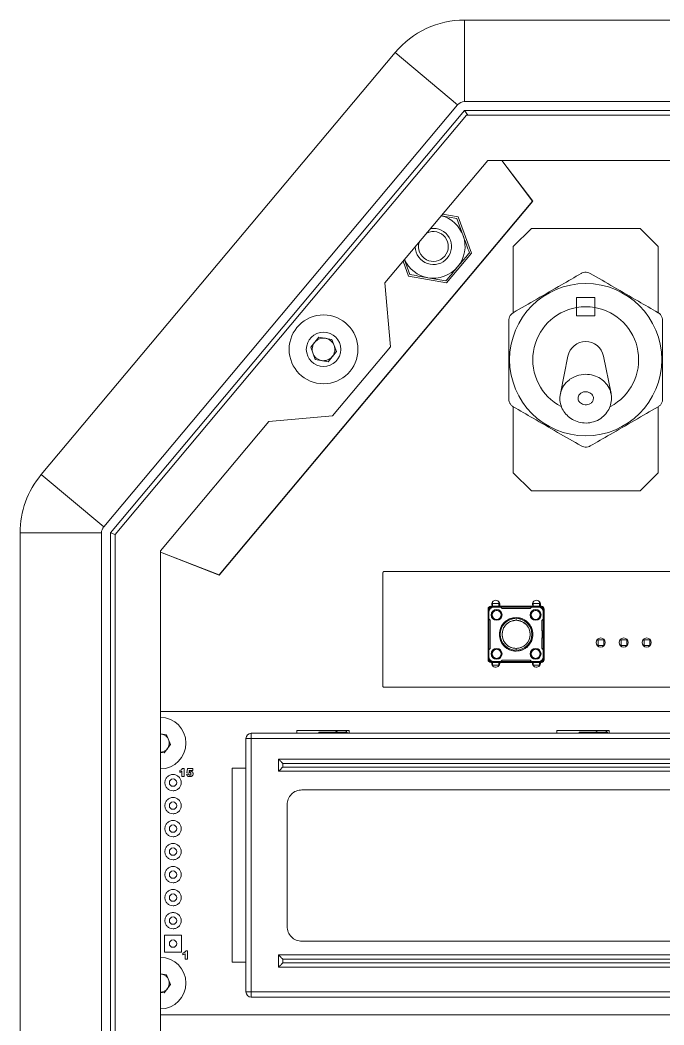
# Model space of a CAD drawing. Header units: millimetres. Extents: x -1 to 210, y -19 to 296.
# Drawn here: x -0.8 to 70.4, y 185.1 to 296.1 of the extents above; entities that cross this region are included whole.
import ezdxf

# ---------------------------------------------------------------- set-up
doc = ezdxf.new("R2010")
doc.units = ezdxf.units.MM

msp = doc.modelspace()

# ---------------------------------------------------------------- linework, layer by layer
at = {"color": 7, "linetype": 'Continuous', "lineweight": 15}
for p, q in [((48.35, 287.08), (48.35, 296.08)), ((48.35, 296.08), (161.13, 296.08)), ((1.58, 245.89), (40.69, 292.5)), ((47.59, 286.72), (40.69, 292.5)), ((47.59, 286.72), (8.48, 240.11)), ((161.13, 287.08), (48.35, 287.08)), ((48.35, 286.08), (9.24, 239.46)), ((48.58, 285.58), (9.74, 239.29)), ((48.73, 285.58), (48.35, 286.08)), ((161.13, 286.08), (48.35, 286.08)), ((48.35, 286.08), (48.73, 285.58)), ((160.91, 285.58), (48.58, 285.58)), ((50.91, 280.58), (39.56, 267.05)), ((158.57, 280.58), (50.91, 280.58)), ((55.88, 276.08), (52.49, 280.58)), ((52.49, 280.58), (55.87, 276.08)), ((21.24, 234.8), (55.88, 276.08)), ((55.87, 276.08), (21.24, 234.81)), ((45.79, 274.47), (47.5, 274.17)), ((47.65, 274.35), (45.94, 274.65)), ((47.5, 274.17), (48.19, 272.27)), ((49.11, 270.33), (47.65, 274.35)), ((55.74, 273.08), (53.74, 271.08)), ((67.74, 273.08), (55.74, 273.08)), ((69.74, 271.08), (67.74, 273.08)), ((53.74, 271.08), (53.74, 263.77)), ((69.74, 263.77), (69.74, 271.08)), ((42.31, 267.98), (41.71, 269.62)), ((46.37, 267.06), (49.11, 270.33)), ((41.56, 269.44), (42.16, 267.8)), ((42.16, 267.8), (46.37, 267.06)), ((46.29, 267.28), (44.3, 267.63)), ((39.56, 267.05), (40.18, 260.01)), ((62.74, 265.43), (60.74, 265.43)), ((60.74, 265.43), (60.74, 264.34)), ((62.74, 264.34), (62.74, 265.43)), ((60.74, 264.34), (60.74, 263.43)), ((62.74, 263.43), (62.74, 264.34)), ((60.74, 263.43), (62.74, 263.43)), ((31.35, 259.96), (32.27, 261.07)), ((32.27, 261.07), (33.69, 260.82)), ((33.69, 260.82), (34.19, 259.47)), ((31.84, 258.61), (31.35, 259.96)), ((40.18, 260.01), (33.77, 252.37)), ((33.27, 258.36), (31.84, 258.61)), ((34.19, 259.47), (33.27, 258.36)), ((59.78, 258.97), (58.94, 254.84)), ((64.54, 254.84), (63.7, 258.97)), ((53.74, 253.38), (53.74, 246.08)), ((69.74, 246.08), (69.74, 253.38)), ((33.77, 252.37), (26.72, 251.75)), ((26.72, 251.75), (14.74, 237.47)), ((8.48, 240.11), (1.58, 245.89)), ((53.74, 246.08), (55.74, 244.08)), ((67.74, 244.08), (69.74, 246.08)), ((55.74, 244.08), (67.74, 244.08)), ((-0.76, 173.07), (-0.76, 239.46)), ((8.24, 239.46), (-0.76, 239.46)), ((8.24, 239.46), (8.24, 173.07)), ((9.24, 239.46), (9.74, 239.27)), ((9.24, 239.46), (9.24, 173.41)), ((9.74, 239.27), (9.24, 239.46)), ((9.74, 239.29), (9.74, 173.91)), ((14.74, 237.47), (14.74, 175.73)), ((14.74, 237.33), (21.24, 234.8)), ((21.24, 234.81), (14.74, 237.33)), ((39.32, 222.55), (39.32, 235.05)), ((39.45, 235.18), (169.45, 235.18)), ((50.95, 231.05), (51.05, 231.05)), ((50.95, 231.05), (50.95, 225.45)), ((51.05, 230.75), (51.05, 231.05)), ((51.25, 231.25), (51.25, 231.35)), ((56.85, 231.35), (51.25, 231.35)), ((51.25, 231.25), (51.55, 231.25)), ((51.45, 231.85), (51.45, 231.65)), ((51.45, 231.65), (52.15, 231.65)), ((52.15, 231.65), (51.45, 231.65)), ((51.45, 231.65), (51.45, 231.35)), ((51.61, 231.35), (51.45, 231.35)), ((52.29, 231.25), (51.55, 231.25)), ((51.9, 231), (51.9, 230.9)), ((52.15, 231.35), (51.99, 231.35)), ((52.15, 231.85), (52.15, 231.65)), ((52.15, 231.35), (52.15, 231.65)), ((55.81, 231.25), (52.29, 231.25)), ((52.55, 231.1), (55.55, 231.1)), ((55.81, 231.25), (56.55, 231.25)), ((55.95, 231.65), (55.95, 231.85)), ((56.65, 231.65), (55.95, 231.65)), ((56.65, 231.65), (55.95, 231.65)), ((55.95, 231.65), (55.95, 231.35)), ((56.11, 231.35), (55.95, 231.35)), ((56.2, 231), (56.2, 230.9)), ((56.65, 231.35), (56.49, 231.35)), ((56.85, 231.25), (56.55, 231.25)), ((56.65, 231.85), (56.65, 231.65)), ((56.65, 231.35), (56.65, 231.65)), ((56.85, 231.35), (56.85, 231.25)), ((57.05, 230.75), (57.05, 231.05)), ((57.05, 231.05), (57.15, 231.05)), ((57.15, 225.45), (57.15, 231.05)), ((51.05, 230.75), (51.05, 230.01)), ((51.05, 230.01), (51.05, 226.49)), ((51.2, 229.75), (51.2, 228.7)), ((51.9, 229.9), (51.9, 229.8)), ((54.05, 230.1), (53.91, 230.07)), ((54.05, 230), (54.05, 229.8)), ((56.2, 229.9), (56.2, 229.8)), ((56.9, 229.75), (56.9, 228.7)), ((57.05, 230.75), (57.05, 230.01)), ((57.05, 230.01), (57.05, 226.49)), ((51.18, 227.86), (51.18, 228.63)), ((56.93, 228.63), (56.93, 227.86)), ((51.2, 226.75), (51.2, 227.8)), ((56.9, 227.8), (56.9, 226.75)), ((63.11, 227.64), (63.11, 227.01)), ((63.74, 227.64), (63.11, 227.64)), ((63.74, 227.01), (63.74, 227.64)), ((66.28, 227.64), (65.65, 227.64)), ((65.65, 227.64), (65.65, 227.01)), ((66.28, 227.01), (66.28, 227.64)), ((68.82, 227.64), (68.19, 227.64)), ((68.19, 227.64), (68.19, 227.01)), ((68.82, 227.01), (68.82, 227.64)), ((51.05, 226.49), (51.05, 225.75)), ((51.9, 226.6), (51.9, 226.7)), ((54.05, 226.7), (54.05, 226.5)), ((54.05, 226.4), (54.72, 226.52)), ((56.2, 226.7), (56.2, 226.6)), ((57.05, 225.75), (57.05, 226.49)), ((63.11, 227.01), (63.74, 227.01)), ((65.65, 227.01), (66.28, 227.01)), ((68.19, 227.01), (68.82, 227.01)), ((51.05, 225.45), (50.95, 225.45)), ((51.05, 225.75), (51.05, 225.45)), ((51.25, 225.25), (51.55, 225.25)), ((51.25, 225.15), (51.25, 225.25)), ((51.55, 225.25), (52.29, 225.25)), ((51.9, 225.5), (51.9, 225.6)), ((55.81, 225.25), (52.29, 225.25)), ((52.55, 225.4), (55.55, 225.4)), ((55.81, 225.25), (56.55, 225.25)), ((56.2, 225.6), (56.2, 225.5)), ((56.55, 225.25), (56.85, 225.25)), ((56.85, 225.25), (56.85, 225.15)), ((57.05, 225.45), (57.05, 225.75)), ((57.15, 225.45), (57.05, 225.45)), ((51.25, 225.15), (56.85, 225.15)), ((51.35, 225.07), (51.36, 225.15)), ((51.45, 225.15), (51.45, 224.85)), ((51.45, 225.15), (51.61, 225.15)), ((52.15, 224.85), (51.45, 224.85)), ((51.45, 224.84), (51.45, 224.79)), ((52.15, 224.84), (51.45, 224.84)), ((51.99, 225.15), (52.15, 225.15)), ((52.15, 224.85), (52.15, 225.15)), ((52.15, 224.79), (52.15, 224.84)), ((55.85, 225.07), (55.86, 225.15)), ((55.95, 225.15), (56.11, 225.15)), ((55.95, 225.15), (55.95, 224.85)), ((55.95, 224.85), (56.65, 224.85)), ((56.65, 224.84), (55.95, 224.84)), ((55.95, 224.79), (55.95, 224.84)), ((56.49, 225.15), (56.65, 225.15)), ((56.65, 224.85), (56.65, 225.15)), ((56.65, 224.84), (56.65, 224.79)), ((169.45, 222.43), (39.45, 222.43)), ((193.22, 219.74), (14.74, 219.74)), ((35.6, 217.63), (29.81, 217.63)), ((29.81, 217.63), (29.81, 217.33)), ((34.35, 217.63), (34.05, 217.45)), ((35.32, 217.45), (35.22, 217.63)), ((35.43, 217.33), (35.24, 217.63)), ((35.6, 217.33), (35.6, 217.63)), ((64.35, 217.63), (58.56, 217.63)), ((58.56, 217.63), (58.56, 217.33)), ((63.1, 217.63), (62.8, 217.45)), ((64.08, 217.45), (63.97, 217.63)), ((64.18, 217.33), (63.99, 217.63)), ((64.35, 217.33), (64.35, 217.63)), ((14.74, 217.25), (15.43, 217.16)), ((14.85, 217.24), (14.74, 217.25)), ((15.43, 217.16), (15.87, 216.09)), ((24.19, 188.77), (24.19, 216.75)), ((24.77, 216.75), (24.19, 216.75)), ((24.77, 217.33), (24.77, 216.75)), ((24.77, 217.33), (184.62, 217.33)), ((24.77, 188.77), (24.77, 216.75)), ((24.77, 216.75), (184.62, 216.75)), ((32.26, 217.33), (32.26, 217.45)), ((32.26, 217.45), (35.32, 217.45)), ((32.26, 217.33), (32.26, 217.45)), ((35.32, 217.45), (35.32, 217.33)), ((61.01, 217.45), (64.08, 217.45)), ((61.01, 217.33), (61.01, 217.45)), ((61.01, 217.33), (61.01, 217.45)), ((64.08, 217.45), (64.08, 217.33)), ((15.87, 216.09), (15.16, 215.16)), ((15.16, 215.16), (14.74, 215.22)), ((27.8, 214.47), (27.8, 213.13)), ((181.71, 214.47), (27.8, 214.47)), ((16.88, 213.01), (16.88, 213.21)), ((17.13, 213.14), (16.88, 213.01)), ((17.13, 212.55), (17.13, 213.14)), ((17.18, 213.44), (17.38, 213.44)), ((17.38, 213.44), (17.38, 212.55)), ((17.67, 212.96), (17.74, 213.43)), ((17.74, 213.43), (18.32, 213.43)), ((17.93, 213.23), (17.91, 213.1)), ((18.32, 213.23), (17.93, 213.23)), ((18.32, 213.43), (18.32, 213.23)), ((24.19, 213.47), (22.67, 213.47)), ((22.67, 213.47), (22.67, 192.05)), ((27.8, 213.13), (181.71, 213.13)), ((28.28, 213.6), (28.28, 213.99)), ((181.23, 213.99), (28.28, 213.99)), ((28.28, 213.6), (181.23, 213.6)), ((17.38, 212.55), (17.13, 212.55)), ((17.88, 212.81), (17.63, 212.78)), ((17.87, 212.93), (17.67, 212.96)), ((179.13, 211.08), (30.38, 211.08)), ((28.74, 209.44), (28.74, 196)), ((15.21, 195.03), (15.21, 193.17)), ((17.07, 195.03), (15.21, 195.03)), ((17.07, 193.17), (17.07, 195.03)), ((30.38, 194.37), (179.13, 194.37)), ((15.21, 193.17), (17.07, 193.17)), ((17.24, 192.86), (17.24, 193.06)), ((17.55, 193.29), (17.75, 193.29)), ((17.75, 193.29), (17.75, 192.4)), ((17.5, 192.99), (17.24, 192.86)), ((17.5, 192.4), (17.5, 192.99)), ((17.75, 192.4), (17.5, 192.4)), ((22.67, 192.05), (24.19, 192.05)), ((181.71, 192.85), (27.8, 192.85)), ((27.8, 192.85), (27.8, 191.51)), ((28.28, 192.37), (28.28, 191.98)), ((181.23, 192.37), (28.28, 192.37)), ((28.28, 191.98), (181.23, 191.98)), ((27.8, 191.51), (181.71, 191.51)), ((14.74, 190.75), (15.43, 190.66)), ((14.85, 190.74), (14.74, 190.75)), ((15.43, 190.66), (15.87, 189.59)), ((15.16, 188.66), (14.74, 188.72)), ((15.87, 189.59), (15.16, 188.66)), ((24.19, 188.77), (24.77, 188.77)), ((184.62, 188.77), (24.77, 188.77)), ((24.77, 188.77), (24.77, 188.19)), ((184.62, 188.19), (24.77, 188.19)), ((14.74, 186.24), (193.22, 186.24))]:
    msp.add_line(p, q, dxfattribs=at)
at = {"color": 7, "linetype": 'Continuous', "lineweight": 15, "flags": 128}
for points in [[(51.41, 231.35), (51.39, 231.4), (51.35, 231.57)], [(55.91, 231.35), (55.89, 231.4), (55.85, 231.57)]]:
    msp.add_lwpolyline(points, dxfattribs=at)
at = {"color": 7, "linetype": 'Continuous', "lineweight": 15}
for centre, radius in [((61.74, 258.58), 8.41), ((32.77, 259.72), 3.8), ((32.77, 259.72), 1.9), ((63.4, 227.35), 0.5), ((65.94, 227.35), 0.5), ((68.48, 227.35), 0.5), ((16.14, 211.88), 0.406), ((16.14, 209.34), 0.406), ((16.14, 206.8), 0.406), ((16.14, 204.26), 0.406), ((16.14, 201.72), 0.406), ((16.14, 199.18), 0.406), ((16.14, 196.64), 0.406), ((16.14, 194.1), 0.406)]:
    msp.add_circle(centre, radius, dxfattribs=at)
for centre, radius, start, end in [((48.35, 286.08), 10, 90, 140), ((48.35, 286.08), 1, 90, 140), ((44.91, 271.08), 3.5, 20, 75.5113), ((44.91, 271.08), 2, 320, 98.9123), ((44.91, 271.08), 1.65, 320, 116.0051), ((44.91, 271.08), 3.5, 320, 20), ((44.91, 271.08), 2, 181.0877, 320), ((44.91, 271.08), 1.65, 163.9949, 320), ((44.91, 271.08), 3.5, 204.4887, 260), ((44.91, 271.08), 3.5, 260, 320), ((61.74, 258.58), 5.85, 99.8425, 242.3535), ((61.74, 258.58), 5.85, 80.1575, 99.8425), ((61.74, 258.58), 5.85, 297.9869, 80.1575), ((32.77, 259.72), 1.25, 80.12, 140.12), ((32.77, 259.72), 1.25, 20.12, 80.12), ((32.77, 259.72), 1.25, 140.12, 200.12), ((32.77, 259.72), 1.25, 320.12, 20.12), ((61.74, 258.58), 2, 11.3701, 168.8012), ((32.77, 259.72), 1.25, 200.12, 260.12), ((32.77, 259.72), 1.25, 260.12, 320.12), ((9.24, 239.46), 10, 140, 180), ((9.24, 239.46), 1, 140, 180), ((39.45, 235.05), 0.126, 89.6953, 180.3043), ((51.8, 231.57), 0.45, 330.006, 180), ((56.3, 231.57), 0.45, 330.006, 180), ((51.25, 231.05), 0.3, 90, 180), ((51.25, 231.05), 0.2, 90, 180), ((51.55, 230.75), 0.5, 90, 180), ((51.9, 230.4), 0.6, 90, 270), ((51.9, 230.4), 0.5, 90, 270), ((51.9, 230.4), 0.6, 270, 90), ((51.9, 230.4), 0.5, 270, 90), ((52.29, 231.1), 0.15, 30, 90), ((52.55, 231.25), 0.15, 210, 270), ((55.55, 231.25), 0.15, 270, 330), ((56.2, 230.4), 0.6, 90, 270), ((55.81, 231.1), 0.15, 90, 150), ((56.2, 230.4), 0.5, 90, 270), ((56.2, 230.4), 0.6, 270, 90), ((56.2, 230.4), 0.5, 270, 90), ((56.55, 230.75), 0.5, 0, 90), ((56.85, 231.05), 0.3, 0, 90), ((56.85, 231.05), 0.2, 0, 90), ((51.2, 230.01), 0.15, 180, 240), ((51.05, 229.75), 0.15, 0, 60), ((54.05, 228.25), 1.85, 90, 270), ((54.05, 228.25), 1.75, 90, 270), ((54.05, 228.25), 1.55, 90, 270), ((54.05, 228.25), 1.85, 270, 90), ((54.05, 228.25), 1.75, 270, 90), ((54.05, 228.25), 1.55, 270, 90), ((57.05, 229.75), 0.15, 120, 180), ((56.9, 230.01), 0.15, 300, 0), ((51.1, 228.7), 0.1, 318.5904, 0), ((57, 228.7), 0.1, 180, 221.4096), ((51.1, 227.8), 0.1, 0, 41.4096), ((57, 227.8), 0.1, 138.5904, 180), ((51.2, 226.49), 0.15, 120, 180), ((51.05, 226.75), 0.15, 300, 0), ((51.9, 226.1), 0.6, 90, 270), ((51.9, 226.1), 0.5, 90, 270), ((51.9, 226.1), 0.6, 270, 90), ((51.9, 226.1), 0.5, 270, 90), ((56.2, 226.1), 0.6, 90, 270), ((56.2, 226.1), 0.5, 90, 270), ((56.2, 226.1), 0.6, 270, 90), ((56.2, 226.1), 0.5, 270, 90), ((57.05, 226.75), 0.15, 180, 240), ((56.9, 226.49), 0.15, 0, 60), ((51.25, 225.45), 0.3, 180, 270), ((51.55, 225.75), 0.5, 180, 270), ((51.25, 225.45), 0.2, 180, 270), ((52.29, 225.4), 0.15, 270, 330), ((52.55, 225.25), 0.15, 90, 150), ((55.55, 225.25), 0.15, 30, 90), ((55.81, 225.4), 0.15, 210, 270), ((56.55, 225.75), 0.5, 270, 0), ((56.85, 225.45), 0.3, 270, 0), ((56.85, 225.45), 0.2, 270, 0), ((51.8, 225.07), 0.45, 180, 9.5994), ((56.3, 225.07), 0.45, 180, 9.5994), ((39.45, 222.55), 0.126, 179.6964, 270.3033), ((14.72, 216.24), 2.85, 270.5227, 89.4773), ((14.72, 216.24), 1.01, 22.5227, 82.5227), ((14.72, 216.24), 1.01, 322.5227, 22.5227), ((24.77, 216.75), 0.574, 90, 180), ((14.72, 216.24), 1.01, 271.4751, 322.5227), ((14.72, 189.74), 2.85, 270.5227, 89.4773), ((14.72, 189.74), 1.01, 22.5227, 82.5227), ((14.72, 189.74), 1.01, 322.5227, 22.5227), ((14.72, 189.74), 1.01, 271.4751, 322.5227), ((24.77, 188.77), 0.574, 180, 270)]:
    msp.add_arc(centre, radius, start, end, dxfattribs=at)
for points, knots in [([(48.19, 272.27), (48.21, 272.23), (48.44, 271.59), (48.67, 270.96), (48.89, 270.37)], [0, 0, 0, 0, 0.070174, 1, 1, 1, 1]), ([(47.59, 268.83), (47.7, 268.97), (48.14, 269.49), (48.57, 270), (48.89, 270.37)], [0, 0, 0, 0, 0.268632, 1, 1, 1, 1]), ([(46.29, 267.28), (46.4, 267.41), (46.82, 267.91), (47.26, 268.44), (47.59, 268.83)], [0, 0, 0, 0, 0.25755, 1, 1, 1, 1]), ([(44.3, 267.63), (44.25, 267.64), (43.58, 267.76), (42.92, 267.87), (42.31, 267.98)], [0, 0, 0, 0, 0.070177, 1, 1, 1, 1]), ([(53.74, 263.77), (54.61, 264.27), (56.36, 265.28), (58.9, 266.75), (60.52, 267.68), (61.24, 268.1)], [0, 0, 0, 0, 0.348909, 0.70703, 1, 1, 1, 1]), ([(62.24, 268.1), (62.15, 268.15), (61.96, 268.23), (61.64, 268.25), (61.4, 268.19), (61.27, 268.12), (61.24, 268.1)], [0, 0, 0, 0, 0.2984618, 0.5973109, 0.8894383, 1, 1, 1, 1]), ([(62.24, 268.1), (63.11, 267.6), (64.86, 266.59), (67.4, 265.12), (69.02, 264.19), (69.74, 263.77)], [0, 0, 0, 0, 0.348909, 0.707029, 1, 1, 1, 1]), ([(53.74, 263.77), (53.66, 263.71), (53.49, 263.59), (53.32, 263.32), (53.25, 263.08), (53.24, 262.94), (53.24, 262.91)], [0, 0, 0, 0, 0.298468, 0.597318, 0.889445, 1, 1, 1, 1]), ([(70.24, 262.91), (70.23, 263.01), (70.21, 263.22), (70.06, 263.5), (69.89, 263.68), (69.77, 263.75), (69.74, 263.77)], [0, 0, 0, 0, 0.298465, 0.59731, 0.889443, 1, 1, 1, 1]), ([(53.24, 254.25), (53.24, 254.46), (53.24, 255.68), (53.24, 257.97), (53.24, 260.67), (53.24, 262.3), (53.24, 262.91)], [0, 0, 0, 0, 0.076591, 0.427385, 0.788397, 1, 1, 1, 1]), ([(70.24, 262.91), (70.24, 262.3), (70.24, 260.7), (70.24, 258), (70.24, 255.71), (70.24, 254.46), (70.24, 254.25)], [0, 0, 0, 0, 0.211602, 0.562104, 0.923409, 1, 1, 1, 1]), ([(58.96, 254.9), (59.05, 255.17), (59.24, 255.74), (59.72, 256.22), (60.29, 256.62), (60.95, 256.92), (61.93, 257.01), (62.81, 256.82), (63.57, 256.41), (64.14, 255.81), (64.47, 255.27), (64.5, 254.93), (64.51, 254.86)], [0, 0, 0, 0, 0.116524, 0.240955, 0.261955, 0.397541, 0.523903, 0.641928, 0.752863, 0.85942, 0.973659, 1, 1, 1, 1]), ([(53.24, 254.25), (53.25, 254.14), (53.27, 253.94), (53.42, 253.65), (53.59, 253.47), (53.71, 253.4), (53.74, 253.38)], [0, 0, 0, 0, 0.298466, 0.597315, 0.889445, 1, 1, 1, 1]), ([(58.98, 254.9), (58.95, 254.76), (58.85, 254.36), (58.93, 253.7), (59.21, 252.99), (59.66, 252.41), (60.26, 251.95), (60.99, 251.65), (61.8, 251.55), (62.64, 251.68), (63.4, 252.05), (63.99, 252.59), (64.4, 253.24), (64.59, 253.97), (64.63, 254.53), (64.53, 254.82), (64.52, 254.87)], [0, 0, 0, 0, 0.042612, 0.123111, 0.197712, 0.271158, 0.346249, 0.424754, 0.506618, 0.591769, 0.680025, 0.757761, 0.833776, 0.90914, 0.984814, 1, 1, 1, 1]), ([(62.56, 254.14), (62.58, 254.19), (62.6, 254.31), (62.58, 254.5), (62.48, 254.69), (62.32, 254.86), (62.09, 254.99), (61.8, 255.06), (61.48, 255.03), (61.19, 254.89), (60.99, 254.68), (60.89, 254.45), (60.88, 254.23), (60.95, 254.04), (61.07, 253.86), (61.26, 253.71), (61.52, 253.6), (61.83, 253.57), (62.14, 253.65), (62.39, 253.82), (62.52, 254), (62.55, 254.11), (62.56, 254.14)], [0, 0, 0, 0, 0.031289, 0.07422, 0.115227, 0.160751, 0.213494, 0.273393, 0.338274, 0.404224, 0.466222, 0.509995, 0.553913, 0.594691, 0.632157, 0.684412, 0.740615, 0.802873, 0.868115, 0.932328, 0.981568, 1, 1, 1, 1]), ([(69.74, 253.38), (69.83, 253.44), (70, 253.56), (70.17, 253.83), (70.24, 254.07), (70.24, 254.21), (70.24, 254.25)], [0, 0, 0, 0, 0.29847, 0.597319, 0.889445, 1, 1, 1, 1]), ([(61.24, 249.05), (60.38, 249.55), (58.62, 250.56), (56.08, 252.03), (54.47, 252.96), (53.74, 253.38)], [0, 0, 0, 0, 0.348909, 0.707029, 1, 1, 1, 1]), ([(69.74, 253.38), (68.88, 252.88), (67.12, 251.87), (64.58, 250.4), (62.97, 249.47), (62.24, 249.05)], [0, 0, 0, 0, 0.348909, 0.707029, 1, 1, 1, 1]), ([(61.24, 249.05), (61.34, 249.01), (61.52, 248.92), (61.84, 248.91), (62.09, 248.97), (62.21, 249.03), (62.24, 249.05)], [0, 0, 0, 0, 0.298469, 0.597317, 0.889445, 1, 1, 1, 1]), ([(51.05, 230.75), (51.06, 230.81), (51.07, 230.91), (51.13, 231.02), (51.2, 231.1), (51.27, 231.17), (51.39, 231.23), (51.49, 231.24), (51.55, 231.25)], [0, 0, 0, 0, 0.239439, 0.369376, 0.499999, 0.629932, 0.760551, 1, 1, 1, 1]), ([(51.25, 231.25), (51.23, 231.24), (51.17, 231.24), (51.12, 231.2), (51.08, 231.16), (51.06, 231.11), (51.05, 231.07), (51.05, 231.05)], [0, 0, 0, 0, 0.2508267, 0.4991256, 0.6240369, 0.7459715, 1, 1, 1, 1]), ([(51.9, 230.9), (51.84, 230.89), (51.74, 230.88), (51.63, 230.82), (51.55, 230.75), (51.48, 230.67), (51.42, 230.56), (51.41, 230.46), (51.4, 230.4)], [0, 0, 0, 0, 0.239439, 0.368221, 0.499997, 0.628783, 0.760559, 1, 1, 1, 1]), ([(51.45, 231.35), (51.45, 231.39), (51.45, 231.47), (51.45, 231.57), (51.45, 231.63), (51.45, 231.64), (51.45, 231.65)], [0, 0, 0, 0, 0.250553, 0.499895, 0.747775, 1, 1, 1, 1]), ([(52.4, 230.4), (52.39, 230.46), (52.38, 230.56), (52.32, 230.67), (52.26, 230.75), (52.18, 230.82), (52.06, 230.88), (51.96, 230.89), (51.9, 230.9)], [0, 0, 0, 0, 0.239441, 0.368219, 0.5, 0.628772, 0.760561, 1, 1, 1, 1]), ([(52.15, 231.65), (52.15, 231.64), (52.15, 231.63), (52.15, 231.57), (52.15, 231.47), (52.15, 231.39), (52.15, 231.35)], [0, 0, 0, 0, 0.250549, 0.499894, 0.747774, 1, 1, 1, 1]), ([(52.29, 231.25), (52.3, 231.25), (52.33, 231.24), (52.37, 231.23), (52.4, 231.2), (52.41, 231.18), (52.42, 231.17)], [0, 0, 0, 0, 0.251186, 0.499899, 0.745881, 1, 1, 1, 1]), ([(52.42, 231.17), (52.43, 231.16), (52.44, 231.14), (52.48, 231.12), (52.51, 231.1), (52.54, 231.1), (52.55, 231.1)], [0, 0, 0, 0, 0.251212, 0.49989, 0.745853, 1, 1, 1, 1]), ([(55.55, 231.1), (55.56, 231.1), (55.59, 231.1), (55.63, 231.12), (55.66, 231.14), (55.67, 231.16), (55.68, 231.17)], [0, 0, 0, 0, 0.251181, 0.499896, 0.74588, 1, 1, 1, 1]), ([(55.68, 231.17), (55.69, 231.18), (55.7, 231.2), (55.74, 231.23), (55.77, 231.24), (55.8, 231.25), (55.81, 231.25)], [0, 0, 0, 0, 0.25122, 0.499904, 0.745893, 1, 1, 1, 1]), ([(56.2, 230.9), (56.14, 230.89), (56.04, 230.88), (55.93, 230.82), (55.85, 230.75), (55.78, 230.67), (55.72, 230.56), (55.71, 230.46), (55.7, 230.4)], [0, 0, 0, 0, 0.239439, 0.368221, 0.499997, 0.628783, 0.760559, 1, 1, 1, 1]), ([(55.95, 231.35), (55.95, 231.39), (55.95, 231.47), (55.95, 231.57), (55.95, 231.63), (55.95, 231.64), (55.95, 231.65)], [0, 0, 0, 0, 0.250553, 0.499895, 0.747775, 1, 1, 1, 1]), ([(56.7, 230.4), (56.69, 230.46), (56.68, 230.56), (56.62, 230.67), (56.56, 230.75), (56.48, 230.82), (56.36, 230.88), (56.26, 230.89), (56.2, 230.9)], [0, 0, 0, 0, 0.23944, 0.368218, 0.499999, 0.628777, 0.760552, 1, 1, 1, 1]), ([(56.55, 231.25), (56.61, 231.24), (56.71, 231.23), (56.83, 231.17), (56.91, 231.1), (56.97, 231.02), (57.03, 230.91), (57.04, 230.81), (57.05, 230.75)], [0, 0, 0, 0, 0.239449, 0.368225, 0.500006, 0.628777, 0.760561, 1, 1, 1, 1]), ([(56.65, 231.65), (56.65, 231.64), (56.65, 231.63), (56.65, 231.57), (56.65, 231.47), (56.65, 231.39), (56.65, 231.35)], [0, 0, 0, 0, 0.250549, 0.499894, 0.747774, 1, 1, 1, 1]), ([(57.05, 231.05), (57.05, 231.07), (57.04, 231.13), (57, 231.18), (56.96, 231.21), (56.92, 231.24), (56.88, 231.24), (56.85, 231.25)], [0, 0, 0, 0, 0.2508442, 0.499122, 0.624048, 0.7459916, 1, 1, 1, 1]), ([(51.13, 229.88), (51.12, 229.88), (51.09, 229.9), (51.07, 229.93), (51.05, 229.97), (51.05, 229.99), (51.05, 230.01)], [0, 0, 0, 0, 0.251212, 0.49989, 0.745853, 1, 1, 1, 1]), ([(51.2, 229.75), (51.2, 229.76), (51.2, 229.79), (51.18, 229.82), (51.16, 229.85), (51.14, 229.87), (51.13, 229.88)], [0, 0, 0, 0, 0.251232, 0.499901, 0.745882, 1, 1, 1, 1]), ([(51.4, 230.4), (51.41, 230.33), (51.42, 230.24), (51.48, 230.12), (51.54, 230.04), (51.62, 229.98), (51.74, 229.91), (51.84, 229.9), (51.9, 229.9)], [0, 0, 0, 0, 0.2394481, 0.3682244, 0.500005, 0.6287758, 0.7605631, 1, 1, 1, 1]), ([(51.9, 229.9), (51.96, 229.9), (52.06, 229.91), (52.18, 229.98), (52.26, 230.04), (52.32, 230.12), (52.38, 230.24), (52.39, 230.33), (52.4, 230.4)], [0, 0, 0, 0, 0.239437, 0.368218, 0.499993, 0.628777, 0.760552, 1, 1, 1, 1]), ([(54.05, 230.1), (53.82, 230.07), (53.46, 230.03), (53.03, 229.8), (52.73, 229.56), (52.49, 229.27), (52.27, 228.84), (52.16, 228.25), (52.27, 227.65), (52.49, 227.22), (52.73, 226.93), (53.03, 226.69), (53.46, 226.46), (53.82, 226.42), (54.05, 226.4)], [0, 0, 0, 0, 0.1197217, 0.1848142, 0.2499992, 0.3150926, 0.3802785, 0.5000002, 0.6197219, 0.6848144, 0.7500002, 0.8150927, 0.8802786, 1, 1, 1, 1]), ([(54.05, 229.8), (53.86, 229.78), (53.56, 229.74), (53.19, 229.55), (52.95, 229.35), (52.75, 229.1), (52.55, 228.74), (52.52, 228.44), (52.5, 228.25)], [0, 0, 0, 0, 0.239442, 0.369609, 0.5, 0.630167, 0.760556, 1, 1, 1, 1]), ([(54.05, 226.4), (54.28, 226.42), (54.64, 226.46), (55.07, 226.69), (55.37, 226.93), (55.61, 227.22), (55.83, 227.65), (55.95, 228.25), (55.83, 228.84), (55.61, 229.27), (55.37, 229.56), (55.07, 229.8), (54.64, 230.03), (54.28, 230.07), (54.05, 230.1)], [0, 0, 0, 0, 0.119721, 0.184814, 0.250001, 0.315093, 0.380278, 0.5, 0.619721, 0.684815, 0.75, 0.815093, 0.880278, 1, 1, 1, 1]), ([(54.78, 229.94), (54.77, 229.95), (54.55, 230.07), (54.29, 230.08), (54.05, 230.1)], [0, 0, 0, 0, 0.077645, 1, 1, 1, 1]), ([(55.6, 228.25), (55.58, 228.44), (55.55, 228.74), (55.36, 229.1), (55.16, 229.35), (54.91, 229.55), (54.55, 229.74), (54.25, 229.78), (54.05, 229.8)], [0, 0, 0, 0, 0.239444, 0.369611, 0.5, 0.630169, 0.760556, 1, 1, 1, 1]), ([(55.7, 230.4), (55.71, 230.33), (55.72, 230.24), (55.78, 230.12), (55.84, 230.04), (55.92, 229.98), (56.04, 229.91), (56.14, 229.9), (56.2, 229.9)], [0, 0, 0, 0, 0.2394481, 0.3682244, 0.500005, 0.6287758, 0.7605631, 1, 1, 1, 1]), ([(56.2, 229.9), (56.26, 229.9), (56.36, 229.91), (56.48, 229.98), (56.56, 230.04), (56.62, 230.12), (56.68, 230.24), (56.69, 230.33), (56.7, 230.4)], [0, 0, 0, 0, 0.2394461, 0.3682267, 0.4999937, 0.6287778, 0.7605521, 1, 1, 1, 1]), ([(56.98, 229.88), (56.97, 229.87), (56.94, 229.85), (56.92, 229.82), (56.9, 229.79), (56.9, 229.76), (56.9, 229.75)], [0, 0, 0, 0, 0.251224, 0.499913, 0.745888, 1, 1, 1, 1]), ([(57.05, 230.01), (57.05, 229.99), (57.05, 229.97), (57.03, 229.93), (57.01, 229.9), (56.99, 229.88), (56.98, 229.88)], [0, 0, 0, 0, 0.251218, 0.499924, 0.745861, 1, 1, 1, 1]), ([(51.18, 228.63), (51.18, 228.64), (51.2, 228.66), (51.2, 228.68), (51.2, 228.7)], [0, 0, 0, 0, 0.50001, 1, 1, 1, 1]), ([(56.9, 228.7), (56.9, 228.68), (56.9, 228.66), (56.92, 228.64), (56.93, 228.63)], [0, 0, 0, 0, 0.500017, 1, 1, 1, 1]), ([(51.2, 227.8), (51.2, 227.81), (51.2, 227.83), (51.18, 227.85), (51.18, 227.86)], [0, 0, 0, 0, 0.500041, 1, 1, 1, 1]), ([(52.5, 228.25), (52.52, 228.05), (52.55, 227.75), (52.75, 227.39), (52.95, 227.14), (53.19, 226.94), (53.55, 226.75), (53.86, 226.72), (54.05, 226.7)], [0, 0, 0, 0, 0.239442, 0.368951, 0.500003, 0.629515, 0.760558, 1, 1, 1, 1]), ([(54.05, 226.7), (54.25, 226.72), (54.55, 226.75), (54.91, 226.94), (55.15, 227.14), (55.35, 227.39), (55.55, 227.75), (55.58, 228.05), (55.6, 228.25)], [0, 0, 0, 0, 0.239445, 0.3689547, 0.5000062, 0.6295137, 0.760558, 1, 1, 1, 1]), ([(56.93, 227.86), (56.92, 227.85), (56.9, 227.83), (56.9, 227.81), (56.9, 227.8)], [0, 0, 0, 0, 0.499932, 1, 1, 1, 1]), ([(51.05, 226.49), (51.05, 226.5), (51.05, 226.53), (51.07, 226.56), (51.09, 226.59), (51.12, 226.61), (51.13, 226.62)], [0, 0, 0, 0, 0.251227, 0.499898, 0.745881, 1, 1, 1, 1]), ([(51.13, 226.62), (51.14, 226.62), (51.16, 226.64), (51.18, 226.67), (51.2, 226.71), (51.2, 226.73), (51.2, 226.75)], [0, 0, 0, 0, 0.2512079, 0.4998806, 0.7458574, 1, 1, 1, 1]), ([(51.9, 226.6), (51.84, 226.59), (51.74, 226.58), (51.63, 226.52), (51.55, 226.45), (51.48, 226.37), (51.42, 226.26), (51.41, 226.16), (51.4, 226.1)], [0, 0, 0, 0, 0.23944, 0.368217, 0.499998, 0.628776, 0.760551, 1, 1, 1, 1]), ([(52.4, 226.1), (52.39, 226.16), (52.38, 226.26), (52.32, 226.37), (52.26, 226.45), (52.18, 226.52), (52.06, 226.58), (51.96, 226.59), (51.9, 226.6)], [0, 0, 0, 0, 0.239449, 0.368226, 0.5, 0.628777, 0.76056, 1, 1, 1, 1]), ([(53.32, 226.55), (53.34, 226.54), (53.56, 226.43), (53.81, 226.41), (54.05, 226.4)], [0, 0, 0, 0, 0.07765, 1, 1, 1, 1]), ([(56.2, 226.6), (56.14, 226.59), (56.04, 226.58), (55.93, 226.52), (55.85, 226.45), (55.78, 226.37), (55.72, 226.26), (55.71, 226.16), (55.7, 226.1)], [0, 0, 0, 0, 0.23944, 0.368217, 0.499998, 0.628776, 0.760551, 1, 1, 1, 1]), ([(56.7, 226.1), (56.69, 226.16), (56.68, 226.26), (56.62, 226.37), (56.56, 226.45), (56.48, 226.52), (56.36, 226.58), (56.26, 226.59), (56.2, 226.6)], [0, 0, 0, 0, 0.239449, 0.368226, 0.499999, 0.628776, 0.760551, 1, 1, 1, 1]), ([(56.9, 226.75), (56.9, 226.73), (56.9, 226.71), (56.92, 226.67), (56.94, 226.64), (56.97, 226.62), (56.98, 226.62)], [0, 0, 0, 0, 0.25122, 0.499883, 0.745859, 1, 1, 1, 1]), ([(56.98, 226.62), (56.99, 226.61), (57.01, 226.59), (57.03, 226.56), (57.05, 226.53), (57.05, 226.5), (57.05, 226.49)], [0, 0, 0, 0, 0.251224, 0.499913, 0.745888, 1, 1, 1, 1]), ([(51.55, 225.25), (51.49, 225.25), (51.39, 225.26), (51.27, 225.33), (51.2, 225.39), (51.13, 225.47), (51.07, 225.59), (51.06, 225.68), (51.05, 225.75)], [0, 0, 0, 0, 0.239449, 0.369377, 0.5, 0.629933, 0.760561, 1, 1, 1, 1]), ([(51.05, 225.45), (51.05, 225.42), (51.06, 225.37), (51.1, 225.31), (51.14, 225.28), (51.19, 225.25), (51.22, 225.25), (51.25, 225.25)], [0, 0, 0, 0, 0.250845, 0.499125, 0.624052, 0.745972, 1, 1, 1, 1]), ([(51.4, 226.1), (51.41, 226.03), (51.42, 225.94), (51.48, 225.82), (51.54, 225.74), (51.62, 225.68), (51.74, 225.61), (51.84, 225.6), (51.9, 225.6)], [0, 0, 0, 0, 0.23944, 0.368217, 0.499999, 0.628776, 0.76056, 1, 1, 1, 1]), ([(51.9, 225.6), (51.96, 225.6), (52.06, 225.61), (52.18, 225.68), (52.26, 225.74), (52.32, 225.82), (52.38, 225.94), (52.39, 226.03), (52.4, 226.1)], [0, 0, 0, 0, 0.23944, 0.368217, 0.499999, 0.628776, 0.76056, 1, 1, 1, 1]), ([(52.42, 225.32), (52.41, 225.31), (52.4, 225.29), (52.37, 225.27), (52.33, 225.25), (52.3, 225.25), (52.29, 225.25)], [0, 0, 0, 0, 0.251217, 0.499928, 0.745895, 1, 1, 1, 1]), ([(52.55, 225.4), (52.54, 225.4), (52.51, 225.39), (52.48, 225.38), (52.44, 225.35), (52.43, 225.33), (52.42, 225.32)], [0, 0, 0, 0, 0.25123, 0.499923, 0.745893, 1, 1, 1, 1]), ([(55.68, 225.32), (55.67, 225.33), (55.66, 225.35), (55.63, 225.38), (55.59, 225.39), (55.56, 225.4), (55.55, 225.4)], [0, 0, 0, 0, 0.251189, 0.499909, 0.745886, 1, 1, 1, 1]), ([(55.81, 225.25), (55.8, 225.25), (55.77, 225.25), (55.74, 225.27), (55.7, 225.29), (55.69, 225.31), (55.68, 225.32)], [0, 0, 0, 0, 0.25122, 0.499904, 0.745865, 1, 1, 1, 1]), ([(55.7, 226.1), (55.71, 226.03), (55.72, 225.94), (55.78, 225.82), (55.84, 225.74), (55.92, 225.68), (56.04, 225.61), (56.14, 225.6), (56.2, 225.6)], [0, 0, 0, 0, 0.23944, 0.368217, 0.499999, 0.628776, 0.76056, 1, 1, 1, 1]), ([(56.2, 225.6), (56.26, 225.6), (56.36, 225.61), (56.48, 225.68), (56.56, 225.74), (56.62, 225.82), (56.68, 225.94), (56.69, 226.03), (56.7, 226.1)], [0, 0, 0, 0, 0.239449, 0.368226, 0.5, 0.628777, 0.76056, 1, 1, 1, 1]), ([(57.05, 225.75), (57.04, 225.68), (57.03, 225.59), (56.97, 225.47), (56.91, 225.39), (56.83, 225.33), (56.71, 225.26), (56.61, 225.25), (56.55, 225.25)], [0, 0, 0, 0, 0.2394366, 0.369377, 0.4999941, 0.6299338, 0.7605522, 1, 1, 1, 1]), ([(56.85, 225.25), (56.88, 225.25), (56.93, 225.26), (56.99, 225.29), (57.02, 225.33), (57.04, 225.38), (57.05, 225.42), (57.05, 225.45)], [0, 0, 0, 0, 0.250848, 0.499125, 0.624051, 0.745973, 1, 1, 1, 1]), ([(51.45, 225.15), (51.45, 225.11), (51.45, 225.02), (51.45, 224.93), (51.45, 224.86), (51.45, 224.85), (51.45, 224.85)], [0, 0, 0, 0, 0.250542, 0.499888, 0.747772, 1, 1, 1, 1]), ([(52.15, 225.15), (52.15, 225.11), (52.15, 225.02), (52.15, 224.93), (52.15, 224.86), (52.15, 224.85), (52.15, 224.85)], [0, 0, 0, 0, 0.250542, 0.499888, 0.747772, 1, 1, 1, 1]), ([(55.95, 224.85), (55.95, 224.85), (55.95, 224.86), (55.95, 224.93), (55.95, 225.02), (55.95, 225.11), (55.95, 225.15)], [0, 0, 0, 0, 0.250553, 0.499902, 0.747785, 1, 1, 1, 1]), ([(56.65, 225.15), (56.65, 225.11), (56.65, 225.02), (56.65, 224.93), (56.65, 224.86), (56.65, 224.85), (56.65, 224.85)], [0, 0, 0, 0, 0.250542, 0.499888, 0.747772, 1, 1, 1, 1]), ([(27.8, 214.47), (27.83, 214.44), (27.89, 214.38), (28.05, 214.22), (28.18, 214.09), (28.28, 213.99)], [0, 0, 0, 0, 0.216996, 0.473487, 1, 1, 1, 1]), ([(16.88, 213.21), (16.94, 213.23), (17.04, 213.26), (17.13, 213.36), (17.16, 213.41), (17.18, 213.44)], [0, 0, 0, 0, 0.507725, 0.749889, 1, 1, 1, 1]), ([(17.63, 212.78), (17.65, 212.75), (17.67, 212.68), (17.74, 212.61), (17.83, 212.56), (17.93, 212.54), (18.05, 212.54), (18.15, 212.55), (18.24, 212.6), (18.31, 212.67), (18.36, 212.76), (18.37, 212.87), (18.35, 212.97), (18.29, 213.06), (18.21, 213.12), (18.11, 213.14), (18.01, 213.14), (17.94, 213.12), (17.91, 213.1)], [0, 0, 0, 0, 0.063242, 0.124683, 0.181402, 0.246713, 0.322292, 0.386774, 0.444126, 0.499858, 0.564426, 0.629593, 0.689921, 0.748657, 0.809985, 0.872307, 0.934557, 1, 1, 1, 1]), ([(28.28, 213.6), (28.18, 213.51), (28.05, 213.37), (27.89, 213.22), (27.83, 213.15), (27.8, 213.13)], [0, 0, 0, 0, 0.526516, 0.783026, 1, 1, 1, 1]), ([(16.14, 210.98), (16.26, 210.99), (16.5, 211.02), (16.8, 211.23), (17, 211.52), (17.07, 211.88), (17, 212.23), (16.8, 212.53), (16.5, 212.73), (16.14, 212.8), (15.79, 212.73), (15.49, 212.53), (15.29, 212.23), (15.22, 211.88), (15.29, 211.52), (15.49, 211.23), (15.79, 211.02), (16.03, 210.99), (16.14, 210.98)], [0, 0, 0, 0, 0.0625, 0.125, 0.187499, 0.25, 0.3125, 0.374999, 0.4375, 0.5, 0.5625, 0.625, 0.6875, 0.75, 0.8125, 0.875, 0.9375, 1, 1, 1, 1]), ([(17.87, 212.93), (17.88, 212.94), (17.91, 212.97), (17.95, 212.99), (18, 212.99), (18.04, 212.99), (18.07, 212.97), (18.09, 212.95), (18.11, 212.92), (18.12, 212.87), (18.12, 212.82), (18.11, 212.77), (18.09, 212.73), (18.07, 212.71), (18.05, 212.7), (18.03, 212.69), (18.01, 212.69), (17.98, 212.69), (17.95, 212.7), (17.92, 212.72), (17.89, 212.76), (17.88, 212.79), (17.88, 212.81)], [0, 0, 0, 0, 0.067669, 0.126691, 0.19169, 0.254824, 0.281842, 0.308112, 0.36263, 0.426645, 0.505326, 0.569245, 0.626442, 0.656564, 0.686166, 0.716846, 0.750013, 0.78061, 0.810611, 0.874438, 0.930974, 1, 1, 1, 1]), ([(17.87, 212.93), (17.88, 212.94), (17.91, 212.97), (17.95, 212.99), (18, 212.99), (18.04, 212.99), (18.07, 212.97), (18.09, 212.95), (18.11, 212.92), (18.12, 212.87), (18.12, 212.82), (18.11, 212.77), (18.09, 212.73), (18.07, 212.71), (18.05, 212.7), (18.03, 212.69), (18.01, 212.69), (17.98, 212.69), (17.95, 212.7), (17.92, 212.72), (17.89, 212.76), (17.88, 212.79), (17.88, 212.81)], [0, 0, 0, 0, 0.067669, 0.126691, 0.19169, 0.254824, 0.281842, 0.308112, 0.36263, 0.426645, 0.505326, 0.569245, 0.626442, 0.656564, 0.686166, 0.716846, 0.750013, 0.78061, 0.810611, 0.874438, 0.930974, 1, 1, 1, 1]), ([(17.88, 212.81), (17.89, 212.79), (17.89, 212.76), (17.92, 212.72), (17.96, 212.69), (18.01, 212.68), (18.06, 212.7), (18.1, 212.74), (18.12, 212.79), (18.12, 212.84), (18.11, 212.9), (18.1, 212.94), (18.07, 212.97), (18.04, 212.99), (17.99, 212.99), (17.93, 212.98), (17.89, 212.95), (17.87, 212.93)], [0, 0, 0, 0, 0.0703, 0.13367, 0.192324, 0.25005, 0.319087, 0.387558, 0.45515, 0.527739, 0.601549, 0.670995, 0.714787, 0.759447, 0.807629, 0.901668, 1, 1, 1, 1]), ([(30.38, 211.08), (30.17, 211.05), (29.74, 211), (29.19, 210.62), (28.82, 210.08), (28.77, 209.65), (28.74, 209.44)], [0, 0, 0, 0, 0.249999, 0.5, 0.75, 1, 1, 1, 1]), ([(16.14, 208.44), (16.26, 208.45), (16.5, 208.48), (16.8, 208.69), (17, 208.98), (17.07, 209.34), (17, 209.69), (16.8, 209.99), (16.5, 210.19), (16.14, 210.26), (15.79, 210.19), (15.49, 209.99), (15.29, 209.69), (15.22, 209.34), (15.29, 208.98), (15.49, 208.69), (15.79, 208.48), (16.03, 208.45), (16.14, 208.44)], [0, 0, 0, 0, 0.0625, 0.125, 0.187499, 0.25, 0.3125, 0.374999, 0.4375, 0.5, 0.5625, 0.625, 0.6875, 0.75, 0.8125, 0.875, 0.9375, 1, 1, 1, 1]), ([(16.14, 205.9), (16.26, 205.91), (16.5, 205.94), (16.8, 206.15), (17, 206.44), (17.07, 206.8), (17, 207.15), (16.8, 207.45), (16.5, 207.65), (16.14, 207.72), (15.79, 207.65), (15.49, 207.45), (15.29, 207.15), (15.22, 206.8), (15.29, 206.44), (15.49, 206.15), (15.79, 205.94), (16.03, 205.91), (16.14, 205.9)], [0, 0, 0, 0, 0.0625, 0.125, 0.187499, 0.25, 0.3125, 0.374999, 0.4375, 0.5, 0.5625, 0.625, 0.6875, 0.75, 0.8125, 0.875, 0.9375, 1, 1, 1, 1]), ([(16.14, 203.36), (16.26, 203.37), (16.5, 203.4), (16.8, 203.61), (17, 203.9), (17.07, 204.26), (17, 204.61), (16.8, 204.91), (16.5, 205.11), (16.14, 205.18), (15.79, 205.11), (15.49, 204.91), (15.29, 204.61), (15.22, 204.26), (15.29, 203.9), (15.49, 203.61), (15.79, 203.4), (16.03, 203.37), (16.14, 203.36)], [0, 0, 0, 0, 0.0625, 0.125, 0.187499, 0.25, 0.3125, 0.375, 0.437499, 0.5, 0.5625, 0.625, 0.6875, 0.75, 0.8125, 0.875, 0.9375, 1, 1, 1, 1]), ([(16.14, 200.82), (16.26, 200.83), (16.5, 200.86), (16.8, 201.07), (17, 201.36), (17.07, 201.72), (17, 202.07), (16.8, 202.37), (16.5, 202.57), (16.14, 202.64), (15.79, 202.57), (15.49, 202.37), (15.29, 202.07), (15.22, 201.72), (15.29, 201.36), (15.49, 201.07), (15.79, 200.86), (16.03, 200.83), (16.14, 200.82)], [0, 0, 0, 0, 0.0625, 0.125, 0.187499, 0.25, 0.3125, 0.375, 0.437499, 0.5, 0.5625, 0.625, 0.6875, 0.75, 0.8125, 0.875, 0.9375, 1, 1, 1, 1]), ([(16.14, 198.28), (16.26, 198.29), (16.5, 198.32), (16.8, 198.53), (17, 198.82), (17.07, 199.18), (17, 199.53), (16.8, 199.83), (16.5, 200.03), (16.14, 200.1), (15.79, 200.03), (15.49, 199.83), (15.29, 199.53), (15.22, 199.18), (15.29, 198.82), (15.49, 198.53), (15.79, 198.32), (16.03, 198.29), (16.14, 198.28)], [0, 0, 0, 0, 0.0625, 0.125, 0.1875, 0.25, 0.3125, 0.375, 0.437499, 0.5, 0.5625, 0.624999, 0.6875, 0.75, 0.8125, 0.875, 0.9375, 1, 1, 1, 1]), ([(16.14, 195.74), (16.26, 195.75), (16.5, 195.78), (16.8, 195.99), (17, 196.28), (17.07, 196.64), (17, 196.99), (16.8, 197.29), (16.5, 197.49), (16.14, 197.56), (15.79, 197.49), (15.49, 197.29), (15.29, 196.99), (15.22, 196.64), (15.29, 196.28), (15.49, 195.99), (15.79, 195.78), (16.03, 195.75), (16.14, 195.74)], [0, 0, 0, 0, 0.0625, 0.125, 0.1875, 0.25, 0.3125, 0.375, 0.437499, 0.5, 0.5625, 0.624999, 0.6875, 0.75, 0.8125, 0.875, 0.9375, 1, 1, 1, 1]), ([(28.74, 196), (28.77, 195.79), (28.82, 195.36), (29.19, 194.82), (29.74, 194.44), (30.17, 194.39), (30.38, 194.37)], [0, 0, 0, 0, 0.25, 0.500001, 0.750002, 1, 1, 1, 1]), ([(17.24, 193.06), (17.31, 193.08), (17.4, 193.11), (17.5, 193.21), (17.53, 193.26), (17.55, 193.29)], [0, 0, 0, 0, 0.507729, 0.749895, 1, 1, 1, 1]), ([(27.8, 192.85), (27.83, 192.82), (27.89, 192.76), (28.05, 192.6), (28.18, 192.47), (28.28, 192.37)], [0, 0, 0, 0, 0.216994, 0.473487, 1, 1, 1, 1]), ([(27.8, 191.51), (27.83, 191.53), (27.89, 191.59), (28.05, 191.75), (28.18, 191.89), (28.28, 191.98)], [0, 0, 0, 0, 0.2169913, 0.4734874, 1, 1, 1, 1])]:
    msp.add_open_spline(points, degree=3, knots=knots, dxfattribs=at)

doc.saveas('drawing.dxf')
